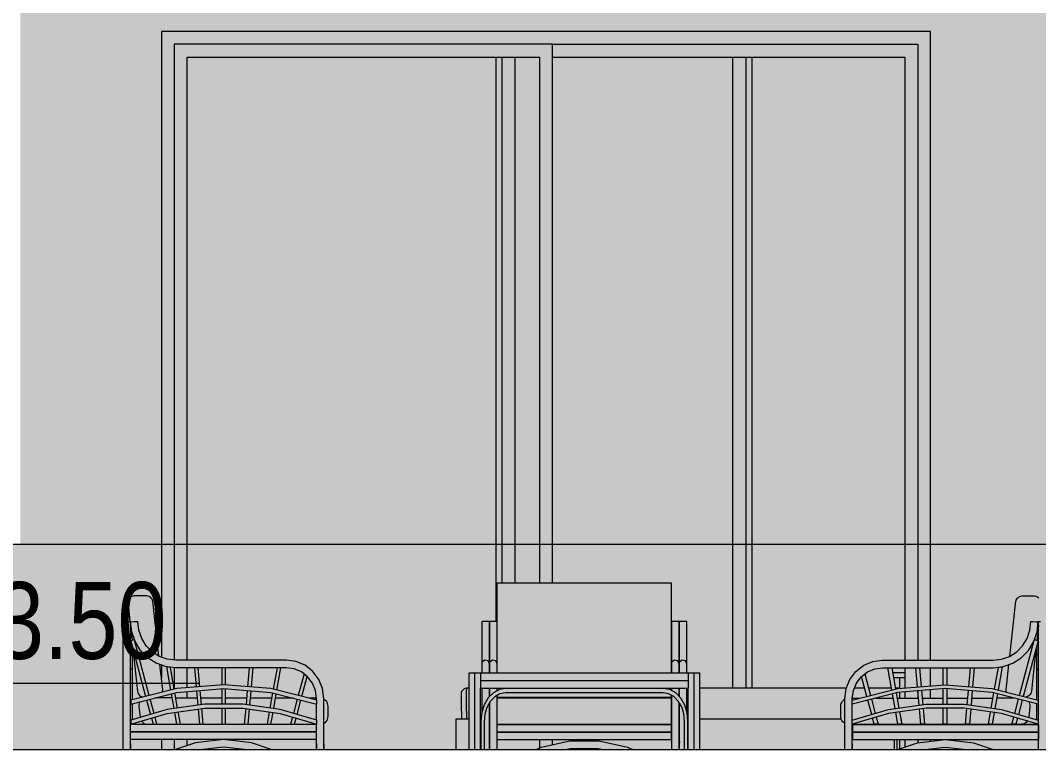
# Model space of a CAD drawing. Header units: centimetres. Extents: x -4381 to 5639, y -3920 to 4826.
# Drawn here: x 84.267 to 88.239, y 14.318 to 17.161 of the extents above; entities that cross this region are included whole.
import ezdxf
from ezdxf.xclip import XClip

# ---------------------------------------------------------------- set-up
doc = ezdxf.new("R2010")
doc.units = ezdxf.units.CM
doc.header["$MEASUREMENT"] = 0
doc.header["$XCLIPFRAME"] = 0
doc.set_wipeout_variables(frame=1)
doc.linetypes.add('Wipeout_Contour', pattern=[100, 0, -100])
for name, color, linetype, lineweight in [('0- SITE_Pen_No__1', 7, 'Continuous', 5), ('00- NIVEAUX_Pen_No__1', 7, 'Continuous', 5), ('01- MOBILIER_Pen_No__1', 7, 'Continuous', 5), ('Structural - Bearing_Pen_No__1', 7, 'Continuous', 5), ('Structural - Bearing_Pen_No__18', 9, 'Continuous', 5)]:
    doc.layers.add(name, color=color, linetype=linetype, lineweight=lineweight)
for name, color, linetype in [('Drawing & Figure', 7, 'Continuous'), ('Mur de clôture', 7, 'Continuous'), ('Structural - Bearing', 7, 'Continuous')]:
    doc.layers.add(name, color=color, linetype=linetype)
doc.layers.add('Structural - Bearing_Pen_No__102', color=7, linetype='Continuous', lineweight=5, true_color=0xcccccc)
doc.layers.add('Structural - Bearing_Pen_No__112', color=7, linetype='Continuous', lineweight=5, true_color=0xd5aaaa)
doc.styles.add('GENERATED_STYLE_2', font='')
doc.styles.get('GENERATED_STYLE_2').set_extended_font_data('Arial Narrow Occidental')

# ---------------------------------------------------------------- blocks, each defined once
blk = doc.blocks.new('Drawing_10_10', base_point=(-363.0919, 10.6179))
at = {"layer": '0- SITE_Pen_No__1', "linetype": 'Continuous', "ltscale": 10}
for p, q in [((86.1959, 16.0562), (86.2919, 16.0562)), ((86.3419, 16.0562), (87.0459, 16.0562)), ((86.2919, 15.0562), (86.1959, 15.0562)), ((87.0459, 15.0562), (86.3419, 15.0562))]:
    blk.add_line(p, q, dxfattribs=at)
at = {"color": 254, "linetype": 'Wipeout_Contour', "lineweight": 0, "ltscale": 1011.34748}
blk.add_wipeout([(55.8299, 17.0562), (63.414, 17.0562), (63.6669, 16.9762), (63.6669, 17.2179), (61.6669, 17.2179), (61.6669, 17.8179), (90.2669, 17.8179), (90.2669, 17.5562), (90.5136, 17.5562), (95.2031, 18.0562), (96.0934, 18.0562), (96.0934, 18.6562), (55.8299, 18.6562)], dxfattribs=at).dxf.layer = 'Mur de clôture'
at = {"color": 254, "linetype": 'Wipeout_Contour', "lineweight": 0, "ltscale": 358.376102}
blk.add_wipeout([(87.9669, 17.2179), (87.9669, 15.1179), (88.2669, 15.1179), (88.2669, 17.2179)], dxfattribs=at).dxf.layer = 'Structural - Bearing'
at = {"layer": 'Structural - Bearing_Pen_No__112', "linetype": 'Continuous', "ltscale": 10}
blk.add_hatch(color=256, dxfattribs=at).paths.add_polyline_path([(87.9669, 17.2179), (87.9669, 15.1179), (88.2669, 15.1179), (88.2669, 17.2179)])
at = {"color": 254, "linetype": 'Wipeout_Contour', "lineweight": 0, "ltscale": 701.54885}
blk.add_wipeout([(84.2669, 15.1179), (84.8169, 15.1179), (84.8169, 17.1179), (87.8169, 17.1179), (87.8169, 15.1179), (87.9669, 15.1179), (87.9669, 17.2179), (84.2669, 17.2179)], dxfattribs=at).dxf.layer = 'Structural - Bearing'
at = {"layer": 'Structural - Bearing_Pen_No__112', "linetype": 'Continuous', "ltscale": 10}
blk.add_hatch(color=256, dxfattribs=at).paths.add_polyline_path([(84.2669, 15.1179), (84.8169, 15.1179), (84.8169, 17.1179), (87.8169, 17.1179), (87.8169, 15.1179), (87.9669, 15.1179), (87.9669, 17.2179), (84.2669, 17.2179)])
at = {"color": 254, "linetype": 'Wipeout_Contour', "lineweight": 0, "ltscale": 338.85299}
blk.add_wipeout([(76.8969, 14.3179), (89.9469, 14.3179), (89.9469, 15.1179), (76.8969, 15.1179)], dxfattribs=at).dxf.layer = 'Structural - Bearing'
at = {"layer": 'Structural - Bearing_Pen_No__102', "linetype": 'Continuous', "ltscale": 10}
blk.add_hatch(color=256, dxfattribs=at).paths.add_polyline_path([(76.8969, 14.3179), (89.9469, 14.3179), (89.9469, 15.1179), (76.8969, 15.1179)])
at = {"layer": '00- NIVEAUX_Pen_No__1', "linetype": 'Continuous', "ltscale": 10}
blk.add_line((84.9626, 14.5756), (83.8473, 14.5756), dxfattribs=at)
at = {"layer": '01- MOBILIER_Pen_No__1', "linetype": 'Continuous', "ltscale": 10}
for p, q in [((86.1269, 14.9674), (86.1269, 14.9679)), ((86.1269, 14.9679), (86.8069, 14.9679)), ((86.1269, 14.9661), (86.1269, 14.9674)), ((86.1269, 14.964), (86.1269, 14.9661)), ((86.1269, 14.9611), (86.1269, 14.964)), ((86.1269, 14.9575), (86.1269, 14.9611)), ((86.1269, 14.9533), (86.1269, 14.9575)), ((86.1269, 14.9487), (86.1269, 14.9533)), ((86.1269, 14.9438), (86.1269, 14.9487)), ((86.1269, 14.6652), (86.1269, 14.9438)), ((86.8069, 14.9674), (86.8069, 14.9679)), ((86.8069, 14.9661), (86.8069, 14.9674)), ((86.8069, 14.964), (86.8069, 14.9661)), ((86.8069, 14.9611), (86.8069, 14.964)), ((86.8069, 14.9575), (86.8069, 14.9611)), ((86.8069, 14.9533), (86.8069, 14.9575)), ((86.8069, 14.9487), (86.8069, 14.9533)), ((86.8069, 14.9438), (86.8069, 14.9487)), ((86.8069, 14.6179), (86.8069, 14.9438)), ((84.6874, 14.8974), (84.6867, 14.893)), ((84.6889, 14.9016), (84.6874, 14.8974)), ((84.6912, 14.9056), (84.6889, 14.9016)), ((84.6942, 14.9091), (84.6912, 14.9056)), ((84.6978, 14.9121), (84.6942, 14.9091)), ((84.7019, 14.9146), (84.6978, 14.9121)), ((84.7064, 14.9164), (84.7019, 14.9146)), ((84.7111, 14.9175), (84.7064, 14.9164)), ((84.716, 14.9179), (84.7111, 14.9175)), ((84.7552, 14.9179), (84.716, 14.9179)), ((84.7602, 14.9175), (84.7552, 14.9179)), ((84.7651, 14.9163), (84.7602, 14.9175)), ((84.7697, 14.9144), (84.7651, 14.9163)), ((84.7738, 14.9118), (84.7697, 14.9144)), ((84.7774, 14.9086), (84.7738, 14.9118)), ((84.7804, 14.9049), (84.7774, 14.9086)), ((84.7826, 14.9008), (84.7804, 14.9049)), ((84.784, 14.8964), (84.7826, 14.9008)), ((84.8075, 14.6823), (84.784, 14.8964)), ((88.1262, 14.6823), (88.1497, 14.8964)), ((88.1497, 14.8964), (88.1511, 14.9008)), ((88.1511, 14.9008), (88.1534, 14.9049)), ((88.1534, 14.9049), (88.1563, 14.9086)), ((88.1563, 14.9086), (88.1599, 14.9118)), ((88.1599, 14.9118), (88.1641, 14.9144)), ((88.1641, 14.9144), (88.1687, 14.9163)), ((88.1687, 14.9163), (88.1735, 14.9175)), ((88.1735, 14.9175), (88.1785, 14.9179)), ((88.1785, 14.9179), (88.2178, 14.9179)), ((88.2178, 14.9179), (88.2227, 14.9175)), ((88.2227, 14.9175), (88.2274, 14.9164)), ((88.2274, 14.9164), (88.2319, 14.9146)), ((88.2319, 14.9146), (88.236, 14.9121)), ((88.236, 14.9121), (88.2396, 14.9091)), ((84.6867, 14.893), (84.6867, 14.8886)), ((84.6867, 14.8886), (84.6944, 14.8169)), ((84.6673, 14.8169), (84.6701, 14.8169)), ((84.6673, 14.3179), (84.6673, 14.8169)), ((84.6701, 14.8169), (84.6816, 14.8169)), ((84.6816, 14.8169), (84.6931, 14.8169)), ((84.6931, 14.8169), (84.6959, 14.8169)), ((84.6959, 14.3179), (84.6959, 14.8169)), ((84.6967, 14.8161), (84.6995, 14.8162)), ((84.701, 14.7769), (84.6967, 14.8161)), ((84.6995, 14.8162), (84.711, 14.8169)), ((84.711, 14.8169), (84.7225, 14.8175)), ((84.7225, 14.8175), (84.7253, 14.8177)), ((84.7291, 14.7834), (84.7253, 14.8177)), ((86.0785, 14.8177), (86.0684, 14.8172)), ((86.0684, 14.7816), (86.0684, 14.8172)), ((86.0912, 14.8175), (86.0785, 14.8177)), ((86.0969, 14.8169), (86.0912, 14.8175)), ((86.0969, 14.7802), (86.0969, 14.8169)), ((86.1085, 14.8177), (86.0984, 14.8172)), ((86.0984, 14.7816), (86.0984, 14.8172)), ((86.1212, 14.8175), (86.1085, 14.8177)), ((86.1269, 14.8169), (86.1212, 14.8175)), ((86.8185, 14.8177), (86.8084, 14.8172)), ((86.8084, 14.7816), (86.8084, 14.8172)), ((86.8312, 14.8175), (86.8185, 14.8177)), ((86.8369, 14.8169), (86.8312, 14.8175)), ((86.8369, 14.7802), (86.8369, 14.8169)), ((86.8485, 14.8177), (86.8384, 14.8172)), ((86.8384, 14.7816), (86.8384, 14.8172)), ((86.8612, 14.8175), (86.8485, 14.8177)), ((86.8669, 14.8169), (86.8612, 14.8175)), ((86.8669, 14.7802), (86.8669, 14.8169)), ((88.2047, 14.7834), (88.2084, 14.8177)), ((88.2084, 14.8177), (88.2164, 14.8172)), ((88.2164, 14.8172), (88.2292, 14.8165)), ((88.2292, 14.8165), (88.2371, 14.8161)), ((88.2328, 14.7769), (88.2371, 14.8161)), ((88.2378, 14.8169), (88.2458, 14.8169)), ((88.2378, 14.3179), (88.2378, 14.8169)), ((84.6959, 14.8028), (84.7023, 14.7435)), ((84.714, 14.7389), (84.701, 14.7769)), ((84.74, 14.7517), (84.7291, 14.7834)), ((86.0684, 14.7481), (86.0684, 14.7816)), ((86.0969, 14.7453), (86.0969, 14.7802)), ((86.0984, 14.7481), (86.0984, 14.7816)), ((86.8084, 14.7481), (86.8084, 14.7816)), ((86.8369, 14.7453), (86.8369, 14.7802)), ((86.8384, 14.7481), (86.8384, 14.7816)), ((86.8669, 14.7453), (86.8669, 14.7802)), ((88.1938, 14.7517), (88.2047, 14.7834)), ((88.2198, 14.7389), (88.2328, 14.7769)), ((88.2378, 14.8028), (88.2315, 14.7435)), ((84.7008, 14.7569), (84.6959, 14.7569)), ((84.7113, 14.7467), (84.6976, 14.7419)), ((84.6976, 14.7419), (84.7553, 14.5251)), ((84.7696, 14.5287), (84.7121, 14.7444)), ((84.735, 14.7048), (84.714, 14.7389)), ((84.7575, 14.7232), (84.74, 14.7517)), ((86.0684, 14.7181), (86.0684, 14.7481)), ((86.0969, 14.7468), (86.0984, 14.7468)), ((86.0969, 14.714), (86.0969, 14.7453)), ((86.0984, 14.7181), (86.0984, 14.7481)), ((86.8084, 14.7181), (86.8084, 14.7481)), ((86.8384, 14.7468), (86.8369, 14.7468)), ((86.8369, 14.714), (86.8369, 14.7453)), ((86.8384, 14.7181), (86.8384, 14.7481)), ((86.8669, 14.714), (86.8669, 14.7453)), ((88.1642, 14.5287), (88.2217, 14.7444)), ((88.1762, 14.7232), (88.1938, 14.7517)), ((88.2362, 14.7419), (88.1784, 14.5251)), ((88.1988, 14.7048), (88.2198, 14.7389)), ((88.2224, 14.7467), (88.2362, 14.7419)), ((88.2329, 14.7569), (88.2378, 14.7569)), ((84.7036, 14.6887), (84.7036, 14.7191)), ((84.7057, 14.7112), (84.7235, 14.5456)), ((84.7629, 14.6764), (84.735, 14.7048)), ((84.7809, 14.6994), (84.7575, 14.7232)), ((84.8088, 14.6815), (84.7809, 14.6994)), ((86.0684, 14.693), (86.0684, 14.7181)), ((86.0969, 14.6879), (86.0969, 14.714)), ((86.0984, 14.693), (86.0984, 14.7181)), ((86.8084, 14.693), (86.8084, 14.7181)), ((86.8369, 14.6879), (86.8369, 14.714)), ((86.8384, 14.693), (86.8384, 14.7181)), ((86.8669, 14.6879), (86.8669, 14.714)), ((88.125, 14.6815), (88.1529, 14.6994)), ((88.1529, 14.6994), (88.1762, 14.7232)), ((88.1709, 14.6764), (88.1988, 14.7048)), ((88.228, 14.7112), (88.2103, 14.5456)), ((88.2301, 14.7191), (88.2301, 14.6887)), ((84.7036, 14.6887), (84.6959, 14.6887)), ((84.7036, 14.6316), (84.7036, 14.6887)), ((84.7963, 14.655), (84.7629, 14.6764)), ((84.8399, 14.6704), (84.8088, 14.6815)), ((84.8735, 14.6665), (84.8399, 14.6704)), ((85.3049, 14.6665), (84.8735, 14.6665)), ((85.3419, 14.6615), (85.3049, 14.6665)), ((85.3773, 14.6466), (85.3419, 14.6615)), ((86.0684, 14.6741), (86.0684, 14.693)), ((86.0684, 14.6624), (86.0684, 14.6741)), ((86.0785, 14.6665), (86.0684, 14.6584)), ((86.0684, 14.6584), (86.0684, 14.6624)), ((86.0684, 14.6536), (86.0684, 14.6584)), ((86.0912, 14.6636), (86.0785, 14.6665)), ((86.0969, 14.6519), (86.0912, 14.6636)), ((86.0969, 14.6682), (86.0969, 14.6879)), ((86.0969, 14.656), (86.0969, 14.6682)), ((86.0969, 14.6519), (86.0969, 14.656)), ((86.0984, 14.6741), (86.0984, 14.693)), ((86.0984, 14.6624), (86.0984, 14.6741)), ((86.1085, 14.6665), (86.0984, 14.6584)), ((86.0984, 14.6584), (86.0984, 14.6624)), ((86.0984, 14.6536), (86.0984, 14.6584)), ((86.1212, 14.6636), (86.1085, 14.6665)), ((86.1269, 14.6519), (86.1212, 14.6636)), ((86.1269, 14.656), (86.1269, 14.6652)), ((86.1269, 14.6519), (86.1269, 14.656)), ((86.8084, 14.6741), (86.8084, 14.693)), ((86.8084, 14.6624), (86.8084, 14.6741)), ((86.8185, 14.6665), (86.8084, 14.6584)), ((86.8084, 14.6584), (86.8084, 14.6624)), ((86.8084, 14.6536), (86.8084, 14.6584)), ((86.8312, 14.6636), (86.8185, 14.6665)), ((86.8369, 14.6519), (86.8312, 14.6636)), ((86.8369, 14.6682), (86.8369, 14.6879)), ((86.8369, 14.656), (86.8369, 14.6682)), ((86.8369, 14.6519), (86.8369, 14.656)), ((86.8384, 14.6741), (86.8384, 14.693)), ((86.8384, 14.6624), (86.8384, 14.6741)), ((86.8485, 14.6665), (86.8384, 14.6584)), ((86.8384, 14.6584), (86.8384, 14.6624)), ((86.8384, 14.6536), (86.8384, 14.6584)), ((86.8612, 14.6636), (86.8485, 14.6665)), ((86.8669, 14.6519), (86.8612, 14.6636)), ((86.8669, 14.6682), (86.8669, 14.6879)), ((86.8669, 14.656), (86.8669, 14.6682)), ((86.8669, 14.6519), (86.8669, 14.656)), ((87.5564, 14.6466), (87.5918, 14.6615)), ((87.5918, 14.6615), (87.6289, 14.6665)), ((87.6289, 14.6665), (88.0603, 14.6665)), ((88.0603, 14.6665), (88.0938, 14.6704)), ((88.0938, 14.6704), (88.125, 14.6815)), ((88.1375, 14.655), (88.1709, 14.6764)), ((88.2301, 14.6887), (88.2301, 14.6316)), ((88.2301, 14.6887), (88.2378, 14.6887)), ((84.7036, 14.6316), (84.6959, 14.6316)), ((84.7036, 14.512), (84.7036, 14.6316)), ((84.8335, 14.6417), (84.7963, 14.655)), ((84.8219, 14.5512), (84.8111, 14.6497)), ((84.8719, 14.6372), (84.8335, 14.6417)), ((84.852, 14.6376), (84.8369, 14.6409)), ((84.8369, 14.6409), (84.8529, 14.5498)), ((84.8523, 14.6382), (84.852, 14.6376)), ((84.8672, 14.5534), (84.8523, 14.6382)), ((85.303, 14.6372), (84.8719, 14.6372)), ((84.9609, 14.6369), (84.9461, 14.6369)), ((84.9461, 14.6369), (84.9526, 14.5621)), ((84.9673, 14.5633), (84.9609, 14.6369)), ((85.0676, 14.6369), (85.0529, 14.6369)), ((85.0529, 14.6369), (85.0529, 14.5704)), ((85.0676, 14.5704), (85.0676, 14.6369)), ((85.1595, 14.6369), (85.1531, 14.5633)), ((85.1743, 14.6369), (85.1595, 14.6369)), ((85.1678, 14.5621), (85.1743, 14.6369)), ((85.2679, 14.6369), (85.2532, 14.5534)), ((85.2675, 14.5498), (85.2828, 14.6369)), ((85.2828, 14.6369), (85.2679, 14.6369)), ((85.3345, 14.633), (85.303, 14.6372)), ((85.3629, 14.621), (85.3345, 14.633)), ((85.3873, 14.6019), (85.3629, 14.621)), ((85.4077, 14.6228), (85.3773, 14.6466)), ((85.4311, 14.5917), (85.4077, 14.6228)), ((86.0169, 14.6179), (86.0225, 14.6179)), ((86.0169, 14.3179), (86.0169, 14.6179)), ((86.0225, 14.6179), (86.0338, 14.6179)), ((86.0338, 14.6179), (86.0394, 14.6179)), ((86.0394, 14.6179), (86.045, 14.6179)), ((86.0394, 14.3179), (86.0394, 14.6179)), ((86.045, 14.6179), (86.0563, 14.6179)), ((86.0563, 14.6179), (86.0619, 14.6179)), ((86.0619, 14.6179), (86.0619, 14.6104)), ((86.0619, 14.6179), (86.8719, 14.6179)), ((86.0684, 14.6395), (86.0684, 14.6536)), ((86.0684, 14.6179), (86.0684, 14.6395)), ((86.0969, 14.6473), (86.0969, 14.6519)), ((86.0969, 14.6338), (86.0969, 14.6473)), ((86.0969, 14.6409), (86.0984, 14.6409)), ((86.0969, 14.6382), (86.0984, 14.6382)), ((86.0969, 14.6369), (86.0984, 14.6369)), ((86.0969, 14.6179), (86.0969, 14.6338)), ((86.0984, 14.6395), (86.0984, 14.6536)), ((86.0984, 14.6179), (86.0984, 14.6395)), ((86.1269, 14.6473), (86.1269, 14.6519)), ((86.1269, 14.6338), (86.1269, 14.6473)), ((86.1269, 14.6179), (86.1269, 14.6338)), ((86.8084, 14.6395), (86.8084, 14.6536)), ((86.8084, 14.6179), (86.8084, 14.6395)), ((86.8369, 14.6473), (86.8369, 14.6519)), ((86.8369, 14.6338), (86.8369, 14.6473)), ((86.8384, 14.6409), (86.8369, 14.6409)), ((86.8384, 14.6382), (86.8369, 14.6382)), ((86.8384, 14.6369), (86.8369, 14.6369)), ((86.8369, 14.6179), (86.8369, 14.6338)), ((86.8384, 14.6395), (86.8384, 14.6536)), ((86.8384, 14.6179), (86.8384, 14.6395)), ((86.8669, 14.6473), (86.8669, 14.6519)), ((86.8669, 14.6338), (86.8669, 14.6473)), ((86.8669, 14.6179), (86.8669, 14.6338)), ((86.8719, 14.6179), (86.8775, 14.6179)), ((86.8719, 14.6179), (86.8719, 14.6104)), ((86.8775, 14.6179), (86.8888, 14.6179)), ((86.8888, 14.6179), (86.8944, 14.6179)), ((86.8944, 14.3179), (86.8944, 14.6179)), ((86.8944, 14.6179), (86.9, 14.6179)), ((86.9, 14.6179), (86.9113, 14.6179)), ((86.9113, 14.6179), (86.9169, 14.6179)), ((86.9169, 14.3179), (86.9169, 14.6179)), ((87.5027, 14.5917), (87.526, 14.6228)), ((87.526, 14.6228), (87.5564, 14.6466)), ((87.5465, 14.6019), (87.5709, 14.621)), ((87.5709, 14.621), (87.5993, 14.633)), ((87.5993, 14.633), (87.6307, 14.6372)), ((87.6307, 14.6372), (88.0619, 14.6372)), ((87.6662, 14.5498), (87.651, 14.6369)), ((87.651, 14.6369), (87.6659, 14.6369)), ((87.6659, 14.6369), (87.6805, 14.5534)), ((87.7169, 14.6179), (87.6692, 14.6179)), ((87.766, 14.5621), (87.7595, 14.6369)), ((87.7595, 14.6369), (87.7742, 14.6369)), ((87.7742, 14.6369), (87.7806, 14.5633)), ((87.8662, 14.5704), (87.8662, 14.6369)), ((87.8662, 14.6369), (87.8809, 14.6369)), ((87.8809, 14.6369), (87.8809, 14.5704)), ((87.9665, 14.5633), (87.9729, 14.6369)), ((87.9729, 14.6369), (87.9877, 14.6369)), ((87.9877, 14.6369), (87.9812, 14.5621)), ((88.0619, 14.6372), (88.1003, 14.6417)), ((88.0666, 14.5534), (88.0815, 14.6382)), ((88.0969, 14.6409), (88.0809, 14.5498)), ((88.0815, 14.6382), (88.0818, 14.6376)), ((88.0818, 14.6376), (88.0969, 14.6409)), ((88.1003, 14.6417), (88.1375, 14.655)), ((88.1119, 14.5512), (88.1227, 14.6497)), ((88.2301, 14.6316), (88.2301, 14.512)), ((88.2301, 14.6316), (88.2378, 14.6316)), ((85.3732, 14.6129), (85.3508, 14.5287)), ((85.3651, 14.5251), (85.3858, 14.603)), ((85.406, 14.577), (85.3873, 14.6019)), ((85.4178, 14.548), (85.406, 14.577)), ((85.4457, 14.5556), (85.4311, 14.5917)), ((86.0619, 14.6104), (86.0619, 14.5954)), ((86.0619, 14.5954), (86.0619, 14.5879)), ((86.0619, 14.5879), (86.0619, 14.5804)), ((86.0619, 14.5879), (86.8719, 14.5879)), ((86.0619, 14.5804), (86.0619, 14.5654)), ((86.8719, 14.6104), (86.8719, 14.5954)), ((86.8719, 14.5954), (86.8719, 14.5879)), ((86.8719, 14.5879), (86.8719, 14.5804)), ((86.8719, 14.5804), (86.8719, 14.5654)), ((87.488, 14.5556), (87.5027, 14.5917)), ((87.516, 14.548), (87.5277, 14.577)), ((87.5277, 14.577), (87.5465, 14.6019)), ((87.5687, 14.5251), (87.5479, 14.603)), ((87.5605, 14.6129), (87.583, 14.5287)), ((87.7169, 14.5979), (87.6727, 14.5979)), ((87.6969, 14.5564), (87.6969, 14.5979)), ((84.8765, 14.5558), (84.6976, 14.5105)), ((84.6976, 14.4947), (84.8764, 14.5406)), ((84.7235, 14.5456), (84.7244, 14.5411)), ((84.7244, 14.5411), (84.7262, 14.5368)), ((84.7262, 14.5368), (84.7288, 14.5328)), ((84.8198, 14.5415), (84.8203, 14.5425)), ((84.8203, 14.5425), (84.8215, 14.5468)), ((84.8215, 14.5468), (84.8219, 14.5512)), ((84.8801, 14.4799), (84.8697, 14.5389)), ((84.8764, 14.5406), (85.0602, 14.556)), ((85.0602, 14.571), (84.8765, 14.5558)), ((84.9539, 14.5471), (84.9588, 14.4912)), ((84.9734, 14.4932), (84.9686, 14.5483)), ((85.0529, 14.5554), (85.0529, 14.4951)), ((85.2439, 14.5558), (85.0602, 14.571)), ((85.0602, 14.556), (85.244, 14.5406)), ((85.0676, 14.4951), (85.0676, 14.5554)), ((85.1518, 14.5483), (85.147, 14.4932)), ((85.1616, 14.4912), (85.1665, 14.5471)), ((85.2507, 14.5389), (85.2403, 14.4799)), ((85.4228, 14.5105), (85.2439, 14.5558)), ((85.244, 14.5406), (85.4228, 14.4947)), ((85.4219, 14.5159), (85.4178, 14.548)), ((85.4506, 14.5178), (85.4457, 14.5556)), ((85.9869, 14.5379), (85.9884, 14.5455)), ((85.9869, 14.4679), (85.9869, 14.5379)), ((85.9884, 14.5455), (85.9992, 14.5563)), ((85.9992, 14.5563), (86.0027, 14.557)), ((86.0027, 14.557), (86.0069, 14.5579)), ((86.0069, 14.5578), (86.0072, 14.5579)), ((86.0072, 14.5579), (86.0069, 14.5579)), ((86.0069, 14.5379), (86.007, 14.5455)), ((86.0069, 14.4679), (86.0069, 14.5379)), ((86.007, 14.5455), (86.0081, 14.5563)), ((86.0089, 14.5579), (86.0072, 14.5579)), ((86.0081, 14.5563), (86.0089, 14.5579)), ((86.0169, 14.5579), (86.0089, 14.5579)), ((86.0619, 14.5654), (86.0619, 14.5579)), ((86.0619, 14.5579), (86.8719, 14.5579)), ((86.0619, 14.3179), (86.0619, 14.5579)), ((86.0684, 14.5535), (86.0684, 14.5579)), ((86.0684, 14.5173), (86.0684, 14.5535)), ((86.1119, 14.5398), (86.0918, 14.5196)), ((86.0969, 14.5518), (86.0969, 14.5579)), ((86.0969, 14.5247), (86.0969, 14.5518)), ((86.0984, 14.5535), (86.0984, 14.5579)), ((86.0984, 14.5262), (86.0984, 14.5535)), ((86.1352, 14.5524), (86.1119, 14.5398)), ((86.1269, 14.5518), (86.1269, 14.5579)), ((86.1269, 14.5479), (86.1269, 14.5518)), ((86.1594, 14.5565), (86.1352, 14.5524)), ((86.1594, 14.5392), (86.1369, 14.5352)), ((86.7752, 14.5565), (86.1594, 14.5565)), ((86.7735, 14.5393), (86.1594, 14.5392)), ((86.7952, 14.5358), (86.7735, 14.5393)), ((86.8002, 14.5518), (86.7752, 14.5565)), ((86.8233, 14.5387), (86.8002, 14.5518)), ((86.8069, 14.5553), (86.8069, 14.5579)), ((86.8069, 14.5504), (86.8069, 14.5553)), ((86.8069, 14.548), (86.8069, 14.5504)), ((86.8084, 14.5535), (86.8084, 14.5579)), ((86.8084, 14.5471), (86.8084, 14.5535)), ((86.8432, 14.518), (86.8233, 14.5387)), ((86.8369, 14.5518), (86.8369, 14.5579)), ((86.8369, 14.5246), (86.8369, 14.5518)), ((86.8384, 14.5535), (86.8384, 14.5579)), ((86.8384, 14.523), (86.8384, 14.5535)), ((86.8669, 14.5518), (86.8669, 14.5579)), ((86.8669, 14.5169), (86.8669, 14.5518)), ((86.8719, 14.5654), (86.8719, 14.5579)), ((86.8719, 14.3179), (86.8719, 14.5579)), ((87.4889, 14.5579), (86.9169, 14.5579)), ((87.4832, 14.5178), (87.488, 14.5556)), ((87.5109, 14.5105), (87.6898, 14.5558)), ((87.6898, 14.5406), (87.5109, 14.4947)), ((87.5118, 14.5159), (87.516, 14.548)), ((87.56, 14.5579), (87.52, 14.5579)), ((87.6648, 14.5579), (87.5752, 14.5579)), ((87.6969, 14.5579), (87.6798, 14.5579)), ((87.6831, 14.5389), (87.6934, 14.4799)), ((87.6898, 14.5558), (87.8736, 14.571)), ((87.8736, 14.556), (87.6898, 14.5406)), ((87.6969, 14.5183), (87.6969, 14.5412)), ((87.7721, 14.4912), (87.7673, 14.5471)), ((87.7819, 14.5483), (87.7867, 14.4932)), ((87.8662, 14.4951), (87.8662, 14.5554)), ((87.8736, 14.571), (88.0573, 14.5558)), ((88.0574, 14.5406), (87.8736, 14.556)), ((87.8809, 14.5554), (87.8809, 14.4951)), ((87.9604, 14.4932), (87.9652, 14.5483)), ((87.9799, 14.5471), (87.975, 14.4912)), ((88.0537, 14.4799), (88.064, 14.5389)), ((88.0573, 14.5558), (88.2362, 14.5105)), ((88.2362, 14.4947), (88.0574, 14.5406)), ((88.1123, 14.5468), (88.1119, 14.5512)), ((88.1135, 14.5425), (88.1123, 14.5468)), ((88.114, 14.5415), (88.1135, 14.5425)), ((88.2076, 14.5368), (88.205, 14.5328)), ((88.2093, 14.5411), (88.2076, 14.5368)), ((88.2103, 14.5456), (88.2093, 14.5411)), ((84.6976, 14.5105), (84.6976, 14.4947)), ((84.7288, 14.5328), (84.732, 14.5293)), ((84.7303, 14.4971), (84.7294, 14.4919)), ((84.732, 14.5021), (84.7303, 14.4971)), ((84.732, 14.5293), (84.7359, 14.5263)), ((84.733, 14.5038), (84.732, 14.5021)), ((84.7359, 14.5263), (84.7403, 14.524)), ((84.7403, 14.524), (84.7449, 14.5225)), ((84.7592, 14.5105), (84.774, 14.4551)), ((84.7881, 14.4592), (84.7735, 14.5142)), ((84.8582, 14.5192), (84.7936, 14.5193)), ((84.8554, 14.5352), (84.8655, 14.4779)), ((84.9564, 14.5189), (84.8732, 14.5191)), ((85.0529, 14.5187), (84.9711, 14.5189)), ((85.1492, 14.5185), (85.0676, 14.5187)), ((85.2471, 14.5183), (85.164, 14.5185)), ((85.2549, 14.4779), (85.265, 14.5352)), ((85.3316, 14.5181), (85.262, 14.5182)), ((85.3469, 14.5142), (85.3323, 14.4592)), ((85.3464, 14.4551), (85.3612, 14.5105)), ((85.4217, 14.5179), (85.3935, 14.5179)), ((85.4219, 14.5107), (85.4219, 14.5159)), ((85.4228, 14.4947), (85.4228, 14.5105)), ((85.4506, 14.3179), (85.4506, 14.5178)), ((85.4536, 14.513), (85.4506, 14.5147)), ((85.4574, 14.51), (85.4536, 14.513)), ((85.4607, 14.5064), (85.4574, 14.51)), ((85.4633, 14.5022), (85.4607, 14.5064)), ((85.4653, 14.4977), (85.4633, 14.5022)), ((85.4665, 14.4929), (85.4653, 14.4977)), ((86.0684, 14.4683), (86.0684, 14.5173)), ((86.0918, 14.5196), (86.0763, 14.4931)), ((86.0997, 14.5059), (86.0866, 14.4826)), ((86.0969, 14.3179), (86.0969, 14.5009)), ((86.0984, 14.3179), (86.0984, 14.5035)), ((86.1169, 14.5238), (86.0997, 14.5059)), ((86.1369, 14.5352), (86.1169, 14.5238)), ((86.1269, 14.5178), (86.1269, 14.5295)), ((86.1269, 14.5221), (86.8069, 14.5221)), ((86.1572, 14.5201), (86.1269, 14.5201)), ((86.1269, 14.5194), (86.8069, 14.5194)), ((86.1269, 14.517), (86.1269, 14.5178)), ((86.1269, 14.5154), (86.1269, 14.517)), ((86.1269, 14.513), (86.1269, 14.5154)), ((86.1269, 14.51), (86.1269, 14.513)), ((86.1269, 14.5064), (86.1269, 14.51)), ((86.1269, 14.5022), (86.1269, 14.5064)), ((86.1269, 14.4977), (86.1269, 14.5022)), ((86.1269, 14.4929), (86.1269, 14.4977)), ((86.1567, 14.5221), (86.1574, 14.5194)), ((86.1729, 14.5194), (86.1722, 14.5221)), ((86.2607, 14.5201), (86.1727, 14.5201)), ((86.2603, 14.5221), (86.2608, 14.5194)), ((86.276, 14.5194), (86.2755, 14.5221)), ((86.3608, 14.5201), (86.2759, 14.5201)), ((86.3607, 14.5221), (86.3609, 14.5194)), ((86.376, 14.5194), (86.3757, 14.5221)), ((86.4594, 14.5201), (86.3759, 14.5201)), ((86.4594, 14.5221), (86.4594, 14.5194)), ((86.4744, 14.5194), (86.4744, 14.5221)), ((86.5579, 14.5201), (86.4744, 14.5201)), ((86.558, 14.5221), (86.5578, 14.5194)), ((86.5729, 14.5194), (86.5731, 14.5221)), ((86.6579, 14.5201), (86.5729, 14.5201)), ((86.6582, 14.5221), (86.6577, 14.5194)), ((86.673, 14.5194), (86.6735, 14.5221)), ((86.761, 14.5201), (86.6731, 14.5201)), ((86.7616, 14.5221), (86.7608, 14.5194)), ((86.7764, 14.5194), (86.7771, 14.5221)), ((86.8069, 14.5201), (86.7766, 14.5201)), ((86.8154, 14.5249), (86.7952, 14.5358)), ((86.8069, 14.5278), (86.8069, 14.5295)), ((86.8069, 14.5262), (86.8069, 14.5278)), ((86.8069, 14.5254), (86.8069, 14.5262)), ((86.8069, 14.5221), (86.8069, 14.5254)), ((86.8069, 14.5194), (86.8069, 14.5201)), ((86.8069, 14.5178), (86.8069, 14.5194)), ((86.8069, 14.517), (86.8069, 14.5178)), ((86.8069, 14.5154), (86.8069, 14.517)), ((86.8069, 14.513), (86.8069, 14.5154)), ((86.8069, 14.51), (86.8069, 14.513)), ((86.8069, 14.5064), (86.8069, 14.51)), ((86.8069, 14.5022), (86.8069, 14.5064)), ((86.8069, 14.4977), (86.8069, 14.5022)), ((86.8069, 14.4929), (86.8069, 14.4977)), ((86.8084, 14.5173), (86.8084, 14.5287)), ((86.8084, 14.3179), (86.8084, 14.5173)), ((86.8329, 14.5075), (86.8154, 14.5249)), ((86.8463, 14.4846), (86.8329, 14.5075)), ((86.8369, 14.3179), (86.8369, 14.5006)), ((86.8384, 14.3179), (86.8384, 14.4981)), ((86.8583, 14.4912), (86.8432, 14.518)), ((86.8669, 14.4629), (86.8669, 14.5169)), ((87.4673, 14.4929), (87.4685, 14.4977)), ((87.4685, 14.4977), (87.4704, 14.5022)), ((87.4704, 14.5022), (87.4731, 14.5064)), ((87.4731, 14.5064), (87.4764, 14.51)), ((87.4764, 14.51), (87.4802, 14.513)), ((87.4802, 14.513), (87.4832, 14.5147)), ((87.4832, 14.3179), (87.4832, 14.5178)), ((87.5109, 14.4947), (87.5109, 14.5105)), ((87.5118, 14.5107), (87.5118, 14.5159)), ((87.5121, 14.5179), (87.5403, 14.5179)), ((87.5874, 14.4551), (87.5726, 14.5105)), ((87.5869, 14.5142), (87.6015, 14.4592)), ((87.6021, 14.5181), (87.6718, 14.5182)), ((87.6788, 14.4779), (87.6688, 14.5352)), ((87.6867, 14.5183), (87.7698, 14.5185)), ((87.7845, 14.5185), (87.8662, 14.5187)), ((87.8809, 14.5187), (87.9626, 14.5189)), ((87.9774, 14.5189), (88.0606, 14.5191)), ((88.0783, 14.5352), (88.0683, 14.4779)), ((88.0755, 14.5192), (88.1402, 14.5193)), ((88.1456, 14.4592), (88.1603, 14.5142)), ((88.1745, 14.5105), (88.1598, 14.4551)), ((88.1934, 14.524), (88.1889, 14.5225)), ((88.1978, 14.5263), (88.1934, 14.524)), ((88.2017, 14.5293), (88.1978, 14.5263)), ((88.2008, 14.5038), (88.2017, 14.5021)), ((88.205, 14.5328), (88.2017, 14.5293)), ((88.2017, 14.5021), (88.2035, 14.4971)), ((88.2035, 14.4971), (88.2044, 14.4919)), ((88.2362, 14.5105), (88.2362, 14.4947)), ((84.8398, 14.4742), (84.6976, 14.4328)), ((84.6976, 14.4169), (84.8397, 14.4588)), ((84.7036, 14.4346), (84.7036, 14.4962)), ((84.7294, 14.4919), (84.7295, 14.4866)), ((84.7295, 14.4866), (84.7335, 14.444)), ((84.8397, 14.4588), (84.9862, 14.48)), ((84.9863, 14.4951), (84.8398, 14.4742)), ((84.8681, 14.463), (84.8762, 14.4169)), ((84.8911, 14.4169), (84.8827, 14.4651)), ((84.9601, 14.4763), (84.9652, 14.4169)), ((84.98, 14.4169), (84.9747, 14.4784)), ((84.9862, 14.48), (85.1342, 14.48)), ((85.1341, 14.4951), (84.9863, 14.4951)), ((85.0529, 14.48), (85.0529, 14.4169)), ((85.0676, 14.4169), (85.0676, 14.48)), ((85.2806, 14.4742), (85.1341, 14.4951)), ((85.1342, 14.48), (85.2807, 14.4588)), ((85.1458, 14.4784), (85.1404, 14.4169)), ((85.1552, 14.4169), (85.1603, 14.4763)), ((85.2377, 14.4651), (85.2293, 14.4169)), ((85.2442, 14.4169), (85.2523, 14.463)), ((85.4228, 14.4328), (85.2806, 14.4742)), ((85.2807, 14.4588), (85.4228, 14.4169)), ((85.4219, 14.4331), (85.4219, 14.4949)), ((85.4669, 14.4879), (85.4665, 14.4929)), ((85.4669, 14.4469), (85.4669, 14.4879)), ((85.9869, 14.4679), (85.9869, 14.4379)), ((86.0069, 14.4679), (86.0069, 14.4379)), ((86.0664, 14.4622), (86.0629, 14.429)), ((86.0763, 14.4931), (86.0664, 14.4622)), ((86.0866, 14.4826), (86.0784, 14.4556)), ((86.1269, 14.4879), (86.1269, 14.4929)), ((86.1269, 14.4469), (86.1269, 14.4879)), ((86.8069, 14.4879), (86.8069, 14.4929)), ((86.8069, 14.4469), (86.8069, 14.4879)), ((86.8549, 14.4578), (86.8463, 14.4846)), ((86.8579, 14.4279), (86.8549, 14.4578)), ((86.8678, 14.4601), (86.8583, 14.4912)), ((86.8709, 14.4279), (86.8678, 14.4601)), ((87.4669, 14.4879), (87.4673, 14.4929)), ((87.4669, 14.4469), (87.4669, 14.4879)), ((87.5109, 14.4328), (87.6531, 14.4742)), ((87.6531, 14.4588), (87.5109, 14.4169)), ((87.5118, 14.4331), (87.5118, 14.4949)), ((87.6531, 14.4742), (87.7996, 14.4951)), ((87.7996, 14.48), (87.6531, 14.4588)), ((87.6895, 14.4169), (87.6815, 14.463)), ((87.696, 14.4651), (87.7045, 14.4169)), ((87.7786, 14.4169), (87.7734, 14.4763)), ((87.788, 14.4784), (87.7934, 14.4169)), ((87.7996, 14.4951), (87.9475, 14.4951)), ((87.9476, 14.48), (87.7996, 14.48)), ((87.8662, 14.4169), (87.8662, 14.48)), ((87.8809, 14.48), (87.8809, 14.4169)), ((87.9475, 14.4951), (88.094, 14.4742)), ((88.0941, 14.4588), (87.9476, 14.48)), ((87.9538, 14.4169), (87.9591, 14.4784)), ((87.9737, 14.4763), (87.9685, 14.4169)), ((88.0426, 14.4169), (88.0511, 14.4651)), ((88.0657, 14.463), (88.0576, 14.4169)), ((88.094, 14.4742), (88.2362, 14.4328)), ((88.2362, 14.4169), (88.0941, 14.4588)), ((88.2043, 14.4866), (88.2002, 14.444)), ((88.2044, 14.4919), (88.2043, 14.4866)), ((88.2301, 14.4962), (88.2301, 14.4346)), ((84.6976, 14.4328), (84.6976, 14.4169)), ((84.7036, 14.4169), (84.7036, 14.4187)), ((84.7335, 14.444), (84.7336, 14.4433)), ((84.7391, 14.4291), (84.7394, 14.4287)), ((84.7394, 14.4287), (84.743, 14.4247)), ((84.743, 14.4247), (84.7474, 14.4213)), ((84.7474, 14.4213), (84.7522, 14.4189)), ((84.7522, 14.4189), (84.7574, 14.4174)), ((84.7574, 14.4174), (84.7628, 14.4169)), ((84.7779, 14.4406), (84.7842, 14.4169)), ((84.7994, 14.4169), (84.792, 14.4448)), ((85.3284, 14.4448), (85.321, 14.4169)), ((85.3362, 14.4169), (85.3425, 14.4406)), ((85.4228, 14.4169), (85.4228, 14.4328)), ((85.4506, 14.4201), (85.4522, 14.4209)), ((85.4522, 14.4209), (85.4564, 14.4239)), ((85.4564, 14.4239), (85.46, 14.4276)), ((85.46, 14.4276), (85.4629, 14.4319)), ((85.4629, 14.4319), (85.4651, 14.4366)), ((85.4651, 14.4366), (85.4664, 14.4417)), ((85.4664, 14.4417), (85.4669, 14.4469)), ((85.9669, 14.4379), (86.0169, 14.4379)), ((85.9669, 14.3179), (85.9669, 14.4379)), ((86.0619, 14.4379), (86.0639, 14.4379)), ((86.0629, 14.429), (86.0629, 14.3179)), ((86.0784, 14.4556), (86.0758, 14.4267)), ((86.0758, 14.4267), (86.0759, 14.3179)), ((86.1269, 14.4417), (86.1269, 14.4469)), ((86.1269, 14.4366), (86.1269, 14.4417)), ((86.1269, 14.4319), (86.1269, 14.4366)), ((86.1269, 14.4276), (86.1269, 14.4319)), ((86.1269, 14.4239), (86.1269, 14.4276)), ((86.1269, 14.4209), (86.1269, 14.4239)), ((86.1269, 14.4187), (86.1269, 14.4209)), ((86.1269, 14.4173), (86.1269, 14.4187)), ((86.8069, 14.4417), (86.8069, 14.4469)), ((86.8069, 14.4366), (86.8069, 14.4417)), ((86.8069, 14.4379), (86.8084, 14.4379)), ((86.8069, 14.4319), (86.8069, 14.4366)), ((86.8069, 14.4276), (86.8069, 14.4319)), ((86.8069, 14.4239), (86.8069, 14.4276)), ((86.8069, 14.4209), (86.8069, 14.4239)), ((86.8069, 14.4187), (86.8069, 14.4209)), ((86.8069, 14.4173), (86.8069, 14.4187)), ((86.8579, 14.3179), (86.8579, 14.4279)), ((86.8699, 14.4379), (86.8719, 14.4379)), ((86.8709, 14.3179), (86.8709, 14.4279)), ((86.9169, 14.4379), (87.4683, 14.4379)), ((87.4673, 14.4417), (87.4669, 14.4469)), ((87.4687, 14.4366), (87.4673, 14.4417)), ((87.4708, 14.4319), (87.4687, 14.4366)), ((87.4738, 14.4276), (87.4708, 14.4319)), ((87.4774, 14.4239), (87.4738, 14.4276)), ((87.4816, 14.4209), (87.4774, 14.4239)), ((87.4832, 14.4201), (87.4816, 14.4209)), ((87.5109, 14.4169), (87.5109, 14.4328)), ((87.5975, 14.4169), (87.5912, 14.4406)), ((87.6054, 14.4448), (87.6128, 14.4169)), ((88.1343, 14.4169), (88.1418, 14.4448)), ((88.1559, 14.4406), (88.1496, 14.4169)), ((88.1764, 14.4174), (88.171, 14.4169)), ((88.1816, 14.4189), (88.1764, 14.4174)), ((88.1864, 14.4213), (88.1816, 14.4189)), ((88.1907, 14.4247), (88.1864, 14.4213)), ((88.1944, 14.4287), (88.1907, 14.4247)), ((88.1946, 14.4291), (88.1944, 14.4287)), ((88.2002, 14.444), (88.2001, 14.4433)), ((88.2301, 14.4187), (88.2301, 14.4169)), ((88.2362, 14.4328), (88.2362, 14.4169)), ((84.6963, 14.4169), (84.6959, 14.4169)), ((84.6963, 14.4169), (84.7842, 14.4169)), ((84.6963, 14.4165), (84.6963, 14.4169)), ((84.6963, 14.4136), (84.6963, 14.4165)), ((85.4216, 14.4165), (84.6963, 14.4165)), ((84.6963, 14.4019), (84.6963, 14.4136)), ((84.6963, 14.3901), (84.6963, 14.4019)), ((84.6963, 14.3872), (84.6963, 14.3901)), ((85.4216, 14.3872), (84.6963, 14.3872)), ((84.6963, 14.3869), (84.6963, 14.3872)), ((84.6963, 14.3869), (85.4216, 14.3869)), ((84.6963, 14.3836), (84.6963, 14.3865)), ((85.4216, 14.3865), (84.6963, 14.3865)), ((84.6963, 14.3719), (84.6963, 14.3836)), ((84.7842, 14.4169), (84.7994, 14.4169)), ((84.7994, 14.4169), (84.8762, 14.4169)), ((84.8762, 14.4169), (84.8911, 14.4169)), ((84.8911, 14.4169), (84.9652, 14.4169)), ((84.9652, 14.4169), (84.98, 14.4169)), ((84.98, 14.4169), (85.0529, 14.4169)), ((85.0529, 14.4169), (85.0676, 14.4169)), ((85.0676, 14.4169), (85.1404, 14.4169)), ((85.1404, 14.4169), (85.1552, 14.4169)), ((85.1552, 14.4169), (85.2293, 14.4169)), ((85.2293, 14.4169), (85.2442, 14.4169)), ((85.2442, 14.4169), (85.321, 14.4169)), ((85.321, 14.4169), (85.3362, 14.4169)), ((85.3362, 14.4169), (85.4216, 14.4169)), ((85.4216, 14.4169), (85.4219, 14.4169)), ((85.4216, 14.4165), (85.4216, 14.4169)), ((85.4216, 14.4136), (85.4216, 14.4165)), ((85.4216, 14.4019), (85.4216, 14.4136)), ((85.4216, 14.3901), (85.4216, 14.4019)), ((85.4216, 14.3872), (85.4216, 14.3901)), ((85.4216, 14.3869), (85.4216, 14.3872)), ((85.4216, 14.3836), (85.4216, 14.3865)), ((85.4216, 14.3719), (85.4216, 14.3836)), ((85.4219, 14.3179), (85.4219, 14.4171)), ((86.0984, 14.4169), (86.0969, 14.4169)), ((86.0984, 14.3869), (86.0969, 14.3869)), ((86.1269, 14.4169), (86.1269, 14.4173)), ((86.1269, 14.4154), (86.1269, 14.4169)), ((86.1269, 14.4169), (86.8069, 14.4169)), ((86.1269, 14.4052), (86.1269, 14.4154)), ((86.1269, 14.4154), (86.8069, 14.4154)), ((86.1269, 14.3925), (86.1269, 14.4052)), ((86.1269, 14.3869), (86.1269, 14.3925)), ((86.1269, 14.3854), (86.1269, 14.3869)), ((86.1269, 14.3869), (86.8069, 14.3869)), ((86.1269, 14.3752), (86.1269, 14.3854)), ((86.1269, 14.3854), (86.8069, 14.3854)), ((86.8069, 14.4169), (86.8069, 14.4173)), ((86.8084, 14.4169), (86.8069, 14.4169)), ((86.8069, 14.4052), (86.8069, 14.4154)), ((86.8069, 14.3925), (86.8069, 14.4052)), ((86.8069, 14.3869), (86.8069, 14.3925)), ((86.8084, 14.3869), (86.8069, 14.3869)), ((86.8069, 14.3752), (86.8069, 14.3854)), ((86.8384, 14.4169), (86.8369, 14.4169)), ((87.5118, 14.3179), (87.5118, 14.4171)), ((87.5122, 14.4169), (87.5118, 14.4169)), ((87.5122, 14.4169), (87.5975, 14.4169)), ((87.5122, 14.4165), (87.5122, 14.4169)), ((87.5122, 14.4165), (87.5122, 14.4084)), ((87.5122, 14.4165), (88.2375, 14.4165)), ((87.5122, 14.4084), (87.5122, 14.3954)), ((87.5122, 14.3954), (87.5122, 14.3872)), ((87.5122, 14.3872), (88.2375, 14.3872)), ((87.5122, 14.3869), (87.5122, 14.3872)), ((87.5122, 14.3869), (88.2375, 14.3869)), ((87.5122, 14.3865), (87.5122, 14.3784)), ((87.5122, 14.3865), (88.2375, 14.3865)), ((87.5122, 14.3784), (87.5122, 14.3654)), ((87.6128, 14.4169), (87.5975, 14.4169)), ((87.6128, 14.4169), (87.6895, 14.4169)), ((87.6769, 14.3865), (87.6769, 14.3869)), ((87.6869, 14.3865), (87.6869, 14.3869)), ((87.7045, 14.4169), (87.6895, 14.4169)), ((87.6969, 14.3865), (87.6969, 14.3869)), ((87.7045, 14.4169), (87.7786, 14.4169)), ((87.7934, 14.4169), (87.7786, 14.4169)), ((87.7934, 14.4169), (87.8662, 14.4169)), ((87.8809, 14.4169), (87.8662, 14.4169)), ((87.8809, 14.4169), (87.9538, 14.4169)), ((87.9685, 14.4169), (87.9538, 14.4169)), ((87.9685, 14.4169), (88.0426, 14.4169)), ((88.0576, 14.4169), (88.0426, 14.4169)), ((88.0576, 14.4169), (88.1343, 14.4169)), ((88.1496, 14.4169), (88.1343, 14.4169)), ((88.1496, 14.4169), (88.2375, 14.4169)), ((88.2375, 14.4169), (88.2378, 14.4169)), ((88.2375, 14.4165), (88.2375, 14.4169)), ((88.2375, 14.4165), (88.2375, 14.4084)), ((88.2375, 14.4084), (88.2375, 14.3954)), ((88.2375, 14.3954), (88.2375, 14.3872)), ((88.2375, 14.3869), (88.2375, 14.3872)), ((88.2375, 14.3865), (88.2375, 14.3784)), ((88.2375, 14.3784), (88.2375, 14.3654)), ((84.6673, 14.3411), (84.6669, 14.3378)), ((84.6963, 14.3378), (84.6959, 14.3411)), ((84.6963, 14.3601), (84.6963, 14.3719)), ((84.6963, 14.3572), (84.6963, 14.3601)), ((85.4216, 14.3572), (84.6963, 14.3572)), ((84.9497, 14.3447), (84.8723, 14.3179)), ((85.0589, 14.3569), (84.9497, 14.3447)), ((85.1682, 14.3447), (85.0589, 14.3569)), ((85.2455, 14.3179), (85.1682, 14.3447)), ((85.4216, 14.3601), (85.4216, 14.3719)), ((85.4216, 14.3572), (85.4216, 14.3601)), ((85.4219, 14.3411), (85.4216, 14.3378)), ((85.451, 14.3378), (85.4506, 14.3411)), ((86.1269, 14.3625), (86.1269, 14.3752)), ((86.1269, 14.3569), (86.1269, 14.3625)), ((86.1269, 14.3179), (86.1269, 14.3569)), ((86.1269, 14.3569), (86.8069, 14.3569)), ((86.2986, 14.3276), (86.4099, 14.3527)), ((86.4099, 14.3527), (86.5239, 14.3527)), ((86.5239, 14.3527), (86.6352, 14.3276)), ((86.8069, 14.3625), (86.8069, 14.3752)), ((86.8069, 14.3569), (86.8069, 14.3625)), ((86.8373, 14.3452), (86.8369, 14.3419)), ((86.8384, 14.3484), (86.8373, 14.3452)), ((87.4828, 14.3378), (87.4832, 14.3411)), ((87.5118, 14.3411), (87.5122, 14.3378)), ((87.5122, 14.3654), (87.5122, 14.3572)), ((87.5122, 14.3572), (88.2375, 14.3572)), ((87.6769, 14.3179), (87.6769, 14.3572)), ((87.6869, 14.3179), (87.6869, 14.3572)), ((87.6882, 14.3179), (87.7656, 14.3447)), ((87.6969, 14.3209), (87.6969, 14.3572)), ((87.7656, 14.3447), (87.8748, 14.3569)), ((87.8748, 14.3569), (87.9841, 14.3447)), ((87.9841, 14.3447), (88.0614, 14.3179)), ((88.2375, 14.3654), (88.2375, 14.3572)), ((88.2375, 14.3378), (88.2378, 14.3411)), ((84.6669, 14.3378), (84.6669, 14.3179)), ((84.6963, 14.3378), (84.6963, 14.3179)), ((85.0589, 14.3269), (84.9784, 14.3179)), ((85.1395, 14.3179), (85.0589, 14.3269)), ((85.4216, 14.3378), (85.4216, 14.3179)), ((85.451, 14.3378), (85.451, 14.3179)), ((86.2781, 14.3179), (86.2986, 14.3276)), ((86.3909, 14.3179), (86.4132, 14.3229)), ((86.4132, 14.3229), (86.5206, 14.3229)), ((86.5206, 14.3229), (86.5428, 14.3179)), ((86.6352, 14.3276), (86.6556, 14.3179)), ((87.4828, 14.3179), (87.4828, 14.3378)), ((87.5122, 14.3179), (87.5122, 14.3378)), ((87.7943, 14.3179), (87.8748, 14.3269)), ((87.8748, 14.3269), (87.9554, 14.3179)), ((88.2375, 14.3179), (88.2375, 14.3378))]:
    blk.add_line(p, q, dxfattribs=at)
at = {"layer": 'Structural - Bearing_Pen_No__1', "linetype": 'Continuous', "ltscale": 10}
for p, q in [((84.8169, 14.6476), (84.8169, 14.597)), ((84.8669, 14.6378), (84.8669, 14.5551)), ((84.9169, 14.5592), (84.9169, 14.6372)), ((87.7169, 14.6372), (87.7169, 14.558)), ((87.7669, 14.6372), (87.7669, 14.6369)), ((87.8169, 14.5663), (87.8169, 14.6372)), ((84.9169, 14.519), (84.9169, 14.544)), ((87.7169, 14.5429), (87.7169, 14.5183)), ((87.7669, 14.5471), (87.7669, 14.5185)), ((87.8169, 14.5186), (87.8169, 14.5513)), ((84.8169, 14.5253), (84.8169, 14.5193)), ((86.2919, 14.5221), (86.2919, 14.5201)), ((86.3419, 14.5201), (86.3419, 14.5221)), ((84.8169, 14.3869), (84.8169, 14.3865)), ((84.8669, 14.3869), (84.8669, 14.3865)), ((84.9169, 14.3865), (84.9169, 14.3869)), ((86.2919, 14.3869), (86.2919, 14.3854)), ((86.3419, 14.3854), (86.3419, 14.3869)), ((87.7169, 14.3869), (87.7169, 14.3865)), ((87.7669, 14.3869), (87.7669, 14.3865)), ((87.8169, 14.3865), (87.8169, 14.3869)), ((87.9669, 14.3869), (87.9669, 14.3865)), ((84.8169, 14.3572), (84.8169, 14.3179)), ((84.8669, 14.3572), (84.8669, 14.3179)), ((84.9169, 14.3333), (84.9169, 14.3572)), ((86.2919, 14.3569), (86.2919, 14.3244)), ((86.3419, 14.3374), (86.3419, 14.3569)), ((87.7169, 14.3572), (87.7169, 14.3278)), ((87.7669, 14.3572), (87.7669, 14.3448)), ((87.8169, 14.3504), (87.8169, 14.3572)), ((76.9169, 14.3179), (89.9669, 14.3179)), ((87.8169, 14.3179), (87.8169, 14.3204))]:
    blk.add_line(p, q, dxfattribs=at)
at = {"layer": '00- NIVEAUX_Pen_No__1', "linetype": 'Continuous', "insert": (83.9673, 14.6673), "char_height": 0.3, "attachment_point": 7, "style": 'GENERATED_STYLE_2'}
blk.add_mtext('\\A1;{\\fArial Narrow Occidental|b0|i0|c0|p34;+3.50}', dxfattribs=at)
at = {"color": 254, "linetype": 'Wipeout_Contour', "lineweight": 0, "ltscale": 345.441401}
blk.add_wipeout([(84.8169, 17.0679), (84.8169, 15.1179), (84.8669, 15.1179), (84.8669, 17.0679)], dxfattribs=at).dxf.layer = 'Structural - Bearing'
at = {"color": 254, "linetype": 'Wipeout_Contour', "lineweight": 0, "ltscale": 357.040895}
blk.add_wipeout([(87.7669, 17.0679), (87.7669, 15.1179), (87.8169, 15.1179), (87.8169, 17.0679)], dxfattribs=at).dxf.layer = 'Structural - Bearing'
at = {"layer": 'Structural - Bearing_Pen_No__18', "linetype": 'Continuous', "ltscale": 10}
for points in [[(84.8169, 17.0679), (84.8169, 15.1179), (84.8669, 15.1179), (84.8669, 17.0679)], [(87.7669, 17.0679), (87.7669, 15.1179), (87.8169, 15.1179), (87.8169, 17.0679)]]:
    blk.add_hatch(color=256, dxfattribs=at).paths.add_polyline_path(points)
at = {"color": 254, "linetype": 'Wipeout_Contour', "lineweight": 0, "ltscale": 527.758491}
blk.add_wipeout([(84.8169, 17.0679), (84.8669, 17.0679), (87.7669, 17.0679), (87.8169, 17.0679), (87.8169, 17.1179), (84.8169, 17.1179)], dxfattribs=at).dxf.layer = 'Structural - Bearing'
at = {"color": 254, "linetype": 'Wipeout_Contour', "lineweight": 0, "ltscale": 345.618318}
blk.add_wipeout([(84.8669, 17.0179), (84.8669, 15.1179), (84.9169, 15.1179), (84.9169, 17.0179)], dxfattribs=at).dxf.layer = 'Structural - Bearing'
at = {"color": 254, "linetype": 'Wipeout_Contour', "lineweight": 0, "ltscale": 356.825221}
blk.add_wipeout([(87.7169, 17.0179), (87.7169, 15.1179), (87.7669, 15.1179), (87.7669, 17.0179)], dxfattribs=at).dxf.layer = 'Structural - Bearing'
at = {"layer": 'Structural - Bearing_Pen_No__18', "linetype": 'Continuous', "ltscale": 10}
for points in [[(84.8169, 17.0679), (84.8669, 17.0679), (87.7669, 17.0679), (87.8169, 17.0679), (87.8169, 17.1179), (84.8169, 17.1179)], [(84.8669, 17.0179), (84.8669, 15.1179), (84.9169, 15.1179), (84.9169, 17.0179)], [(87.7169, 17.0179), (87.7169, 15.1179), (87.7669, 15.1179), (87.7669, 17.0179)]]:
    blk.add_hatch(color=256, dxfattribs=at).paths.add_polyline_path(points)
at = {"layer": 'Structural - Bearing_Pen_No__1', "linetype": 'Continuous', "ltscale": 10}
for p, q in [((84.8169, 17.1179), (84.8169, 14.6786)), ((87.8169, 17.1179), (84.8169, 17.1179)), ((87.8169, 14.6665), (87.8169, 17.1179))]:
    blk.add_line(p, q, dxfattribs=at)
at = {"color": 254, "linetype": 'Wipeout_Contour', "lineweight": 0, "ltscale": 443.632487}
blk.add_wipeout([(87.7669, 17.0679), (86.3419, 17.0679), (86.3419, 17.0179), (87.7169, 17.0179), (87.7669, 17.0179)], dxfattribs=at).dxf.layer = 'Structural - Bearing'
at = {"layer": 'Structural - Bearing_Pen_No__18', "linetype": 'Continuous', "ltscale": 10}
blk.add_hatch(color=256, dxfattribs=at).paths.add_polyline_path([(87.7669, 17.0679), (86.3419, 17.0679), (86.3419, 17.0179), (87.7169, 17.0179), (87.7669, 17.0179)])
at = {"layer": 'Structural - Bearing_Pen_No__1', "linetype": 'Continuous', "ltscale": 10}
blk.add_line((87.7669, 17.0679), (87.7669, 14.6665), dxfattribs=at)
at = {"color": 254, "linetype": 'Wipeout_Contour', "lineweight": 0, "ltscale": 354.020022}
blk.add_wipeout([(86.3419, 17.0179), (86.3419, 15.1179), (87.7169, 15.1179), (87.7169, 17.0179)], dxfattribs=at).dxf.layer = 'Structural - Bearing'
at = {"layer": 'Structural - Bearing_Pen_No__102', "linetype": 'Continuous', "ltscale": 10}
blk.add_hatch(color=256, dxfattribs=at).paths.add_polyline_path([(86.3419, 17.0179), (86.3419, 15.1179), (87.7169, 15.1179), (87.7169, 17.0179)])
at = {"layer": 'Structural - Bearing_Pen_No__1', "linetype": 'Continuous', "ltscale": 10}
for p, q in [((87.0459, 14.5579), (87.0459, 17.0179)), ((87.0959, 17.0179), (87.0959, 14.5579)), ((87.1209, 14.5579), (87.1209, 17.0179)), ((87.7169, 17.0179), (87.7169, 14.6665))]:
    blk.add_line(p, q, dxfattribs=at)
at = {"color": 254, "linetype": 'Wipeout_Contour', "lineweight": 0, "ltscale": 351.220217}
blk.add_wipeout([(86.2919, 17.0179), (86.2919, 15.1179), (86.3419, 15.1179), (86.3419, 17.0179)], dxfattribs=at).dxf.layer = 'Structural - Bearing'
at = {"layer": 'Structural - Bearing_Pen_No__18', "linetype": 'Continuous', "ltscale": 10}
blk.add_hatch(color=256, dxfattribs=at).paths.add_polyline_path([(86.2919, 17.0179), (86.2919, 15.1179), (86.3419, 15.1179), (86.3419, 17.0179)])
at = {"color": 254, "linetype": 'Wipeout_Contour', "lineweight": 0, "ltscale": 523.507385}
blk.add_wipeout([(84.8669, 17.0679), (84.8669, 17.0179), (84.9169, 17.0179), (86.2919, 17.0179), (86.3419, 17.0179), (86.3419, 17.0679)], dxfattribs=at).dxf.layer = 'Structural - Bearing'
at = {"layer": 'Structural - Bearing_Pen_No__18', "linetype": 'Continuous', "ltscale": 10}
blk.add_hatch(color=256, dxfattribs=at).paths.add_polyline_path([(84.8669, 17.0679), (84.8669, 17.0179), (84.9169, 17.0179), (86.2919, 17.0179), (86.3419, 17.0179), (86.3419, 17.0679)])
at = {"layer": 'Structural - Bearing_Pen_No__1', "linetype": 'Continuous', "ltscale": 10}
for p, q in [((84.8669, 17.0679), (84.8669, 17.0179)), ((86.3419, 17.0679), (84.8669, 17.0679)), ((86.3419, 17.0179), (86.3419, 17.0679)), ((86.3419, 17.0679), (87.7669, 17.0679)), ((84.8669, 17.0179), (84.8669, 14.6673)), ((86.3419, 14.9679), (86.3419, 17.0179)), ((86.3419, 17.0179), (87.7169, 17.0179))]:
    blk.add_line(p, q, dxfattribs=at)
at = {"color": 254, "linetype": 'Wipeout_Contour', "lineweight": 0, "ltscale": 348.416484}
blk.add_wipeout([(84.9169, 15.1179), (86.2919, 15.1179), (86.2919, 17.0179), (84.9169, 17.0179)], dxfattribs=at).dxf.layer = 'Structural - Bearing'
at = {"layer": 'Structural - Bearing_Pen_No__102', "linetype": 'Continuous', "ltscale": 10}
blk.add_hatch(color=256, dxfattribs=at).paths.add_polyline_path([(84.9169, 15.1179), (86.2919, 15.1179), (86.2919, 17.0179), (84.9169, 17.0179)])
at = {"layer": 'Structural - Bearing_Pen_No__1', "linetype": 'Continuous', "ltscale": 10}
for p, q in [((84.9169, 14.6665), (84.9169, 17.0179)), ((84.9169, 17.0179), (86.2919, 17.0179)), ((86.1209, 17.0179), (86.1209, 14.8175)), ((86.1459, 14.9679), (86.1459, 17.0179)), ((86.1959, 17.0179), (86.1959, 14.9679)), ((86.2919, 17.0179), (86.2919, 14.9679)), ((89.9469, 15.1179), (76.8969, 15.1179)), ((89.9469, 15.1179), (76.9169, 15.1179))]:
    blk.add_line(p, q, dxfattribs=at)

msp = doc.modelspace()

# ---------------------------------------------------------------- block references
at = {"layer": 'Drawing & Figure', "color": 151, "linetype": 'Continuous', "lineweight": 5, "ltscale": 10, "true_color": 0x80c2ff}
ref = msp.add_blockref('Drawing_10_10', (-363.09186, 10.61787), dxfattribs=at)
XClip(ref).set_block_clipping_path([(51.7463984619, 0.9963282177), (100.4426918859, 21.3288080632)])

doc.saveas('drawing.dxf')
